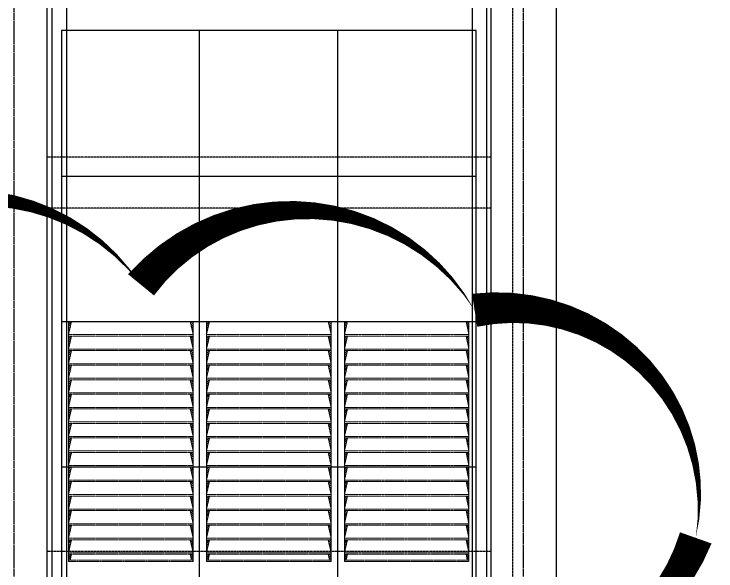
# Model space of a CAD drawing. Header units: inches. Extents: x 102027 to 175311, y -32523 to 10797.
# Drawn here: x 133638 to 138460, y -4590 to -761 of the extents above; entities that cross this region are included whole.
import ezdxf

# ---------------------------------------------------------------- set-up
doc = ezdxf.new("R2010")
doc.units = ezdxf.units.IN
doc.header["$MEASUREMENT"] = 0
doc.linetypes.add('CENTER', pattern=[2, 1.25, -0.25, 0.25, -0.25])
doc.linetypes.add('HIDDEN', pattern=[0.375, 0.25, -0.125])
for name, color, linetype in [('1', 1, 'CENTER'), ('M-CLOUD', 2, 'Continuous'), ('M-X-BKGD', 8, 'Continuous')]:
    doc.layers.add(name, color=color, linetype=linetype)
doc.layers.add('grid nos', color=253, linetype='Continuous', lineweight=0)

# ---------------------------------------------------------------- blocks, each defined once
blk = doc.blocks.new('VIL LOUVER 1')
at = {"layer": '1', "color": 170, "lineweight": 0}
for p, q in [((109432.2, 13061.1), (110287.2, 13061.1)), ((109432.2, 11761.1), (109432.2, 13061.1)), ((109432.2, 13061.1), (109432.2, 11761.1)), ((110267.2, 13061.1), (110287.2, 13061.1)), ((110267.2, 13061.1), (110287.2, 13061.1)), ((110287.2, 11411.1), (110287.2, 13061.1)), ((110287.2, 13061.1), (110287.2, 11411.1)), ((110379.7, 13061.1), (111234.7, 13061.1)), ((110379.7, 11761.1), (110379.7, 13061.1)), ((110379.7, 13061.1), (110379.7, 11761.1)), ((111214.7, 13061.1), (111234.7, 13061.1)), ((111214.7, 13061.1), (111234.7, 13061.1)), ((111234.7, 11411.1), (111234.7, 13061.1)), ((111234.7, 13061.1), (111234.7, 11411.1)), ((111327.2, 13061.1), (112182.2, 13061.1)), ((111327.2, 11761.1), (111327.2, 13061.1)), ((111327.2, 13061.1), (111327.2, 11761.1)), ((112162.2, 13061.1), (112182.2, 13061.1)), ((112162.2, 13061.1), (112182.2, 13061.1)), ((112182.2, 11411.1), (112182.2, 13061.1)), ((112182.2, 13061.1), (112182.2, 11411.1)), ((109432.2, 12971.1), (110287.2, 12971.1)), ((110379.7, 12971.1), (111234.7, 12971.1)), ((111327.2, 12971.1), (112182.2, 12971.1)), ((109432.2, 12961.1), (110287.2, 12961.1)), ((110267.2, 12961.1), (110287.2, 12961.1)), ((110267.2, 12961.1), (110287.2, 12961.1)), ((110379.7, 12961.1), (111234.7, 12961.1)), ((111214.7, 12961.1), (111234.7, 12961.1)), ((111214.7, 12961.1), (111234.7, 12961.1)), ((111327.2, 12961.1), (112182.2, 12961.1)), ((112162.2, 12961.1), (112182.2, 12961.1)), ((112162.2, 12961.1), (112182.2, 12961.1)), ((109432.2, 12871.1), (110287.2, 12871.1)), ((109432.2, 12861.1), (110287.2, 12861.1)), ((110267.2, 12861.1), (110287.2, 12861.1)), ((110267.2, 12861.1), (110287.2, 12861.1)), ((110379.7, 12871.1), (111234.7, 12871.1)), ((110379.7, 12861.1), (111234.7, 12861.1)), ((111214.7, 12861.1), (111234.7, 12861.1)), ((111214.7, 12861.1), (111234.7, 12861.1)), ((111327.2, 12871.1), (112182.2, 12871.1)), ((111327.2, 12861.1), (112182.2, 12861.1)), ((112162.2, 12861.1), (112182.2, 12861.1)), ((112162.2, 12861.1), (112182.2, 12861.1)), ((109432.2, 12771.1), (110287.2, 12771.1)), ((109432.2, 12761.1), (110287.2, 12761.1)), ((110267.2, 12761.1), (110287.2, 12761.1)), ((110267.2, 12761.1), (110287.2, 12761.1)), ((110379.7, 12771.1), (111234.7, 12771.1)), ((110379.7, 12761.1), (111234.7, 12761.1)), ((111214.7, 12761.1), (111234.7, 12761.1)), ((111214.7, 12761.1), (111234.7, 12761.1)), ((111327.2, 12771.1), (112182.2, 12771.1)), ((111327.2, 12761.1), (112182.2, 12761.1)), ((112162.2, 12761.1), (112182.2, 12761.1)), ((112162.2, 12761.1), (112182.2, 12761.1)), ((109432.2, 12671.1), (110287.2, 12671.1)), ((109432.2, 12661.1), (110287.2, 12661.1)), ((110267.2, 12661.1), (110287.2, 12661.1)), ((110267.2, 12661.1), (110287.2, 12661.1)), ((110379.7, 12671.1), (111234.7, 12671.1)), ((110379.7, 12661.1), (111234.7, 12661.1)), ((111214.7, 12661.1), (111234.7, 12661.1)), ((111214.7, 12661.1), (111234.7, 12661.1)), ((111327.2, 12671.1), (112182.2, 12671.1)), ((111327.2, 12661.1), (112182.2, 12661.1)), ((112162.2, 12661.1), (112182.2, 12661.1)), ((112162.2, 12661.1), (112182.2, 12661.1)), ((109432.2, 12571.1), (110287.2, 12571.1)), ((109432.2, 12561.1), (110287.2, 12561.1)), ((110267.2, 12561.1), (110287.2, 12561.1)), ((110267.2, 12561.1), (110287.2, 12561.1)), ((110379.7, 12571.1), (111234.7, 12571.1)), ((110379.7, 12561.1), (111234.7, 12561.1)), ((111214.7, 12561.1), (111234.7, 12561.1)), ((111214.7, 12561.1), (111234.7, 12561.1)), ((111327.2, 12571.1), (112182.2, 12571.1)), ((111327.2, 12561.1), (112182.2, 12561.1)), ((112162.2, 12561.1), (112182.2, 12561.1)), ((112162.2, 12561.1), (112182.2, 12561.1)), ((109432.2, 12471.1), (110287.2, 12471.1)), ((109432.2, 12461.1), (110287.2, 12461.1)), ((110267.2, 12461.1), (110287.2, 12461.1)), ((110267.2, 12461.1), (110287.2, 12461.1)), ((110379.7, 12471.1), (111234.7, 12471.1)), ((110379.7, 12461.1), (111234.7, 12461.1)), ((111214.7, 12461.1), (111234.7, 12461.1)), ((111214.7, 12461.1), (111234.7, 12461.1)), ((111327.2, 12471.1), (112182.2, 12471.1)), ((111327.2, 12461.1), (112182.2, 12461.1)), ((112162.2, 12461.1), (112182.2, 12461.1)), ((112162.2, 12461.1), (112182.2, 12461.1)), ((109432.2, 12371.1), (110287.2, 12371.1)), ((109432.2, 12361.1), (110287.2, 12361.1)), ((110267.2, 12361.1), (110287.2, 12361.1)), ((110267.2, 12361.1), (110287.2, 12361.1)), ((110379.7, 12371.1), (111234.7, 12371.1)), ((110379.7, 12361.1), (111234.7, 12361.1)), ((111214.7, 12361.1), (111234.7, 12361.1)), ((111214.7, 12361.1), (111234.7, 12361.1)), ((111327.2, 12371.1), (112182.2, 12371.1)), ((111327.2, 12361.1), (112182.2, 12361.1)), ((112162.2, 12361.1), (112182.2, 12361.1)), ((112162.2, 12361.1), (112182.2, 12361.1)), ((109432.2, 12271.1), (110287.2, 12271.1)), ((109432.2, 12261.1), (110287.2, 12261.1)), ((110267.2, 12261.1), (110287.2, 12261.1)), ((110267.2, 12261.1), (110287.2, 12261.1)), ((110379.7, 12271.1), (111234.7, 12271.1)), ((110379.7, 12261.1), (111234.7, 12261.1)), ((111214.7, 12261.1), (111234.7, 12261.1)), ((111214.7, 12261.1), (111234.7, 12261.1)), ((111327.2, 12271.1), (112182.2, 12271.1)), ((111327.2, 12261.1), (112182.2, 12261.1)), ((112162.2, 12261.1), (112182.2, 12261.1)), ((112162.2, 12261.1), (112182.2, 12261.1)), ((109432.2, 12171.1), (110287.2, 12171.1)), ((109432.2, 12161.1), (110287.2, 12161.1)), ((110267.2, 12161.1), (110287.2, 12161.1)), ((110267.2, 12161.1), (110287.2, 12161.1)), ((110379.7, 12171.1), (111234.7, 12171.1)), ((110379.7, 12161.1), (111234.7, 12161.1)), ((111214.7, 12161.1), (111234.7, 12161.1)), ((111214.7, 12161.1), (111234.7, 12161.1)), ((111327.2, 12171.1), (112182.2, 12171.1)), ((111327.2, 12161.1), (112182.2, 12161.1)), ((112162.2, 12161.1), (112182.2, 12161.1)), ((112162.2, 12161.1), (112182.2, 12161.1)), ((109432.2, 12071.1), (110287.2, 12071.1)), ((109432.2, 12061.1), (110287.2, 12061.1)), ((110267.2, 12061.1), (110287.2, 12061.1)), ((110267.2, 12061.1), (110287.2, 12061.1)), ((110379.7, 12071.1), (111234.7, 12071.1)), ((110379.7, 12061.1), (111234.7, 12061.1)), ((111214.7, 12061.1), (111234.7, 12061.1)), ((111214.7, 12061.1), (111234.7, 12061.1)), ((111327.2, 12071.1), (112182.2, 12071.1)), ((111327.2, 12061.1), (112182.2, 12061.1)), ((112162.2, 12061.1), (112182.2, 12061.1)), ((112162.2, 12061.1), (112182.2, 12061.1)), ((109432.2, 11971.1), (110287.2, 11971.1)), ((109432.2, 11961.1), (110287.2, 11961.1)), ((110267.2, 11961.1), (110287.2, 11961.1)), ((110267.2, 11961.1), (110287.2, 11961.1)), ((110379.7, 11971.1), (111234.7, 11971.1)), ((110379.7, 11961.1), (111234.7, 11961.1)), ((111214.7, 11961.1), (111234.7, 11961.1)), ((111214.7, 11961.1), (111234.7, 11961.1)), ((111327.2, 11971.1), (112182.2, 11971.1)), ((111327.2, 11961.1), (112182.2, 11961.1)), ((112162.2, 11961.1), (112182.2, 11961.1)), ((112162.2, 11961.1), (112182.2, 11961.1)), ((109432.2, 11871.1), (110287.2, 11871.1)), ((110379.7, 11871.1), (111234.7, 11871.1)), ((111327.2, 11871.1), (112182.2, 11871.1)), ((109432.2, 11861.1), (110287.2, 11861.1)), ((110267.2, 11861.1), (110287.2, 11861.1)), ((110267.2, 11861.1), (110287.2, 11861.1)), ((110379.7, 11861.1), (111234.7, 11861.1)), ((111214.7, 11861.1), (111234.7, 11861.1)), ((111214.7, 11861.1), (111234.7, 11861.1)), ((111327.2, 11861.1), (112182.2, 11861.1)), ((112162.2, 11861.1), (112182.2, 11861.1)), ((112162.2, 11861.1), (112182.2, 11861.1)), ((109432.2, 11771.1), (110287.2, 11771.1)), ((110287, 11771.1), (110287.2, 11771.1)), ((110287, 11771.1), (110287.2, 11771.1)), ((110379.7, 11771.1), (111234.7, 11771.1)), ((111234.5, 11771.1), (111234.7, 11771.1)), ((111234.5, 11771.1), (111234.7, 11771.1)), ((111327.2, 11771.1), (112182.2, 11771.1)), ((112182, 11771.1), (112182.2, 11771.1)), ((112182, 11771.1), (112182.2, 11771.1)), ((109432.2, 11761.1), (110287.2, 11761.1)), ((110267.2, 11761.1), (110287.2, 11761.1)), ((110267.2, 11761.1), (110287.2, 11761.1)), ((110379.7, 11761.1), (111234.7, 11761.1)), ((111214.7, 11761.1), (111234.7, 11761.1)), ((111214.7, 11761.1), (111234.7, 11761.1)), ((111327.2, 11761.1), (112182.2, 11761.1)), ((112162.2, 11761.1), (112182.2, 11761.1)), ((112162.2, 11761.1), (112182.2, 11761.1)), ((109432.2, 11671.1), (110287.2, 11671.1)), ((110286.8, 11671.1), (110287.2, 11671.1)), ((110286.8, 11671.1), (110287.2, 11671.1)), ((110379.7, 11671.1), (111234.7, 11671.1)), ((111234.3, 11671.1), (111234.7, 11671.1)), ((111234.3, 11671.1), (111234.7, 11671.1)), ((111327.2, 11671.1), (112182.2, 11671.1)), ((112181.8, 11671.1), (112182.2, 11671.1)), ((112181.8, 11671.1), (112182.2, 11671.1)), ((109432.2, 11661.1), (110287.2, 11661.1)), ((110267.2, 11661.1), (110287.2, 11661.1)), ((110267.2, 11661.1), (110287.2, 11661.1)), ((110379.7, 11661.1), (111234.7, 11661.1)), ((111214.7, 11661.1), (111234.7, 11661.1)), ((111214.7, 11661.1), (111234.7, 11661.1)), ((111327.2, 11661.1), (112182.2, 11661.1)), ((112162.2, 11661.1), (112182.2, 11661.1)), ((112162.2, 11661.1), (112182.2, 11661.1)), ((109432.2, 11571.1), (110287.2, 11571.1)), ((109432.2, 11561.1), (110287.2, 11561.1)), ((110267.2, 11561.1), (110287.2, 11561.1)), ((110267.2, 11561.1), (110287.2, 11561.1)), ((110286.7, 11571.1), (110287.2, 11571.1)), ((110286.7, 11571.1), (110287.2, 11571.1)), ((110379.7, 11571.1), (111234.7, 11571.1)), ((110379.7, 11561.1), (111234.7, 11561.1)), ((111214.7, 11561.1), (111234.7, 11561.1)), ((111214.7, 11561.1), (111234.7, 11561.1)), ((111234.2, 11571.1), (111234.7, 11571.1)), ((111234.2, 11571.1), (111234.7, 11571.1)), ((111327.2, 11571.1), (112182.2, 11571.1)), ((111327.2, 11561.1), (112182.2, 11561.1)), ((112162.2, 11561.1), (112182.2, 11561.1)), ((112162.2, 11561.1), (112182.2, 11561.1)), ((112181.7, 11571.1), (112182.2, 11571.1)), ((112181.7, 11571.1), (112182.2, 11571.1)), ((109432.2, 11471.1), (110287.2, 11471.1)), ((109432.2, 11461.1), (110287.2, 11461.1)), ((110267.2, 11461.1), (110287.2, 11461.1)), ((110267.2, 11461.1), (110287.2, 11461.1)), ((110286.5, 11471.1), (110287.2, 11471.1)), ((110286.5, 11471.1), (110287.2, 11471.1)), ((110379.7, 11471.1), (111234.7, 11471.1)), ((110379.7, 11461.1), (111234.7, 11461.1)), ((111214.7, 11461.1), (111234.7, 11461.1)), ((111214.7, 11461.1), (111234.7, 11461.1)), ((111234, 11471.1), (111234.7, 11471.1)), ((111234, 11471.1), (111234.7, 11471.1)), ((111327.2, 11471.1), (112182.2, 11471.1)), ((111327.2, 11461.1), (112182.2, 11461.1)), ((112162.2, 11461.1), (112182.2, 11461.1)), ((112162.2, 11461.1), (112182.2, 11461.1)), ((112181.5, 11471.1), (112182.2, 11471.1)), ((112181.5, 11471.1), (112182.2, 11471.1)), ((109431.4, 11421.1), (110287.2, 11421.1)), ((109431.4, 11411.1), (110287.2, 11411.1)), ((110276.1, 11421.1), (110287.2, 11421.1)), ((110276.1, 11421.1), (110286.4, 11421.1)), ((110286.4, 11411.1), (110287.2, 11411.1)), ((110378.9, 11421.1), (111234.7, 11421.1)), ((110378.9, 11411.1), (111234.7, 11411.1)), ((111223.6, 11421.1), (111234.7, 11421.1)), ((111223.6, 11421.1), (111233.9, 11421.1)), ((111233.9, 11411.1), (111234.7, 11411.1)), ((111326.4, 11421.1), (112182.2, 11421.1)), ((111326.4, 11411.1), (112182.2, 11411.1)), ((112171.1, 11421.1), (112182.2, 11421.1)), ((112171.1, 11421.1), (112181.4, 11421.1)), ((112181.4, 11411.1), (112182.2, 11411.1))]:
    blk.add_line(p, q, dxfattribs=at)
at = {"layer": 'grid nos', "color": 170, "linetype": 'Continuous', "ltscale": 10000}
for p, q in [((109432.2, 13052.5), (109440.7, 13061.1)), ((109432.2, 13039.3), (109451.7, 13058.7)), ((109432.2, 13026), (109447.9, 13041.7)), ((109432.2, 13012.7), (109444.1, 13024.7)), ((110267.6, 13059.4), (110269.2, 13061.1)), ((110270, 13048.6), (110282.5, 13061.1)), ((110272.4, 13037.7), (110287.2, 13052.5)), ((110274.8, 13026.9), (110287.2, 13039.3)), ((110277.2, 13016), (110287.2, 13026)), ((110379.7, 13052.5), (110388.2, 13061.1)), ((110379.7, 13039.3), (110399.2, 13058.7)), ((110379.7, 13026), (110395.4, 13041.7)), ((110379.7, 13012.7), (110391.6, 13024.7)), ((111215.1, 13059.4), (111216.7, 13061.1)), ((111217.5, 13048.6), (111230, 13061.1)), ((111219.9, 13037.7), (111234.7, 13052.5)), ((111222.3, 13026.9), (111234.7, 13039.3)), ((111224.7, 13016), (111234.7, 13026)), ((111327.2, 13052.5), (111335.7, 13061.1)), ((111327.2, 13039.3), (111346.7, 13058.7)), ((111327.2, 13026), (111342.9, 13041.7)), ((111327.2, 13012.7), (111339.1, 13024.7)), ((112162.6, 13059.4), (112164.2, 13061.1)), ((112165, 13048.6), (112177.5, 13061.1)), ((112167.4, 13037.7), (112182.2, 13052.5)), ((112169.8, 13026.9), (112182.2, 13039.3)), ((112172.2, 13016), (112182.2, 13026)), ((109432.2, 12999.5), (109440.3, 13007.6)), ((109432.2, 12986.2), (109436.5, 12990.6)), ((109432.2, 12973), (109432.7, 12973.5)), ((110279.6, 13005.2), (110287.2, 13012.8)), ((110282, 12994.3), (110287.2, 12999.5)), ((110284.4, 12983.5), (110287.2, 12986.2)), ((110286.8, 12972.6), (110287.2, 12973)), ((110379.7, 12999.5), (110387.8, 13007.6)), ((110379.7, 12986.2), (110384, 12990.6)), ((110379.7, 12973), (110380.2, 12973.5)), ((111227.1, 13005.2), (111234.7, 13012.8)), ((111229.5, 12994.3), (111234.7, 12999.5)), ((111231.9, 12983.5), (111234.7, 12986.2)), ((111234.3, 12972.6), (111234.7, 12973)), ((111327.2, 12999.5), (111335.3, 13007.6)), ((111327.2, 12986.2), (111331.5, 12990.6)), ((111327.2, 12973), (111327.7, 12973.5)), ((112174.6, 13005.2), (112182.2, 13012.8)), ((112177, 12994.3), (112182.2, 12999.5)), ((112179.4, 12983.5), (112182.2, 12986.2)), ((112181.8, 12972.6), (112182.2, 12973)), ((109432.2, 12959.7), (109433.5, 12961.1)), ((109432.2, 12946.5), (109446.8, 12961.1)), ((109432.2, 12933.2), (109449.9, 12950.9)), ((109432.2, 12919.9), (109446.2, 12933.9)), ((110268.7, 12954.5), (110275.3, 12961.1)), ((110271.1, 12943.6), (110287.2, 12959.7)), ((110273.5, 12932.8), (110287.2, 12946.5)), ((110275.9, 12921.9), (110287.2, 12933.2)), ((110379.7, 12959.7), (110381, 12961.1)), ((110379.7, 12946.5), (110394.3, 12961.1)), ((110379.7, 12933.2), (110397.4, 12950.9)), ((110379.7, 12919.9), (110393.7, 12933.9)), ((111216.2, 12954.5), (111222.8, 12961.1)), ((111218.6, 12943.6), (111234.7, 12959.7)), ((111221, 12932.8), (111234.7, 12946.5)), ((111223.4, 12921.9), (111234.7, 12933.2)), ((111327.2, 12959.7), (111328.5, 12961.1)), ((111327.2, 12946.5), (111341.8, 12961.1)), ((111327.2, 12933.2), (111344.9, 12950.9)), ((111327.2, 12919.9), (111341.2, 12933.9)), ((112163.7, 12954.5), (112170.3, 12961.1)), ((112166.1, 12943.6), (112182.2, 12959.7)), ((112168.5, 12932.8), (112182.2, 12946.5)), ((112170.9, 12921.9), (112182.2, 12933.2)), ((109432.2, 12906.7), (109442.4, 12916.9)), ((109432.2, 12893.4), (109438.6, 12899.8)), ((109432.2, 12880.2), (109434.8, 12882.8)), ((110278.3, 12911.1), (110287.2, 12920)), ((110280.7, 12900.2), (110287.2, 12906.7)), ((110283.1, 12889.4), (110287.2, 12893.4)), ((110285.5, 12878.5), (110287.2, 12880.2)), ((110379.7, 12906.7), (110389.9, 12916.9)), ((110379.7, 12893.4), (110386.1, 12899.8)), ((110379.7, 12880.2), (110382.3, 12882.8)), ((111225.8, 12911.1), (111234.7, 12920)), ((111228.2, 12900.2), (111234.7, 12906.7)), ((111230.6, 12889.4), (111234.7, 12893.4)), ((111233, 12878.5), (111234.7, 12880.2)), ((111327.2, 12906.7), (111337.4, 12916.9)), ((111327.2, 12893.4), (111333.6, 12899.8)), ((111327.2, 12880.2), (111329.8, 12882.8)), ((112173.3, 12911.1), (112182.2, 12920)), ((112175.7, 12900.2), (112182.2, 12906.7)), ((112178.1, 12889.4), (112182.2, 12893.4)), ((112180.5, 12878.5), (112182.2, 12880.2)), ((109432.2, 12853.6), (109439.6, 12861.1)), ((109432.2, 12840.4), (109452, 12860.2)), ((109432.2, 12827.1), (109448.2, 12843.2)), ((110267.4, 12860.3), (110268.1, 12861.1)), ((110269.8, 12849.5), (110281.3, 12861.1)), ((110272.2, 12838.6), (110287.2, 12853.7)), ((110274.6, 12827.8), (110287.2, 12840.4)), ((110277, 12816.9), (110287.2, 12827.1)), ((110379.7, 12853.6), (110387.1, 12861.1)), ((110379.7, 12840.4), (110399.5, 12860.2)), ((110379.7, 12827.1), (110395.7, 12843.2)), ((111214.9, 12860.3), (111215.6, 12861.1)), ((111217.3, 12849.5), (111228.8, 12861.1)), ((111219.7, 12838.6), (111234.7, 12853.7)), ((111222.1, 12827.8), (111234.7, 12840.4)), ((111224.5, 12816.9), (111234.7, 12827.1)), ((111327.2, 12853.6), (111334.6, 12861.1)), ((111327.2, 12840.4), (111347, 12860.2)), ((111327.2, 12827.1), (111343.2, 12843.2)), ((112162.4, 12860.3), (112163.1, 12861.1)), ((112164.8, 12849.5), (112176.3, 12861.1)), ((112167.2, 12838.6), (112182.2, 12853.7)), ((112169.6, 12827.8), (112182.2, 12840.4)), ((112172, 12816.9), (112182.2, 12827.1)), ((109432.2, 12813.9), (109444.4, 12826.1)), ((109432.2, 12800.6), (109440.6, 12809.1)), ((109432.2, 12787.4), (109436.8, 12792)), ((110279.4, 12806.1), (110287.2, 12813.9)), ((110281.8, 12795.3), (110287.2, 12800.6)), ((110284.2, 12784.4), (110287.2, 12787.4)), ((110379.7, 12813.9), (110391.9, 12826.1)), ((110379.7, 12800.6), (110388.1, 12809.1)), ((110379.7, 12787.4), (110384.3, 12792)), ((111226.9, 12806.1), (111234.7, 12813.9)), ((111229.3, 12795.3), (111234.7, 12800.6)), ((111231.7, 12784.4), (111234.7, 12787.4)), ((111327.2, 12813.9), (111339.4, 12826.1)), ((111327.2, 12800.6), (111335.6, 12809.1)), ((111327.2, 12787.4), (111331.8, 12792)), ((112174.4, 12806.1), (112182.2, 12813.9)), ((112176.8, 12795.3), (112182.2, 12800.6)), ((112179.2, 12784.4), (112182.2, 12787.4)), ((109432.2, 12774.1), (109433.1, 12775)), ((109432.2, 12760.8), (109432.4, 12761.1)), ((109432.2, 12747.6), (109445.7, 12761.1)), ((109432.2, 12734.3), (109450.3, 12752.4)), ((109432.2, 12721.1), (109446.5, 12735.4)), ((110268.5, 12755.4), (110274.1, 12761.1)), ((110270.9, 12744.5), (110287.2, 12760.9)), ((110273.3, 12733.7), (110287.2, 12747.6)), ((110275.7, 12722.8), (110287.2, 12734.3)), ((110286.6, 12773.6), (110287.2, 12774.1)), ((110379.7, 12774.1), (110380.6, 12775)), ((110379.7, 12760.8), (110379.9, 12761.1)), ((110379.7, 12747.6), (110393.2, 12761.1)), ((110379.7, 12734.3), (110397.8, 12752.4)), ((110379.7, 12721.1), (110394, 12735.4)), ((111216, 12755.4), (111221.6, 12761.1)), ((111218.4, 12744.5), (111234.7, 12760.9)), ((111220.8, 12733.7), (111234.7, 12747.6)), ((111223.2, 12722.8), (111234.7, 12734.3)), ((111234.1, 12773.6), (111234.7, 12774.1)), ((111327.2, 12774.1), (111328.1, 12775)), ((111327.2, 12760.8), (111327.4, 12761.1)), ((111327.2, 12747.6), (111340.7, 12761.1)), ((111327.2, 12734.3), (111345.3, 12752.4)), ((111327.2, 12721.1), (111341.5, 12735.4)), ((112163.5, 12755.4), (112169.1, 12761.1)), ((112165.9, 12744.5), (112182.2, 12760.9)), ((112168.3, 12733.7), (112182.2, 12747.6)), ((112170.7, 12722.8), (112182.2, 12734.3)), ((112181.6, 12773.6), (112182.2, 12774.1)), ((109432.2, 12707.8), (109442.7, 12718.3)), ((109432.2, 12694.5), (109438.9, 12701.3)), ((109432.2, 12681.3), (109435.1, 12684.2)), ((110278.1, 12712), (110287.2, 12721.1)), ((110280.5, 12701.1), (110287.2, 12707.8)), ((110282.9, 12690.3), (110287.2, 12694.6)), ((110379.7, 12707.8), (110390.2, 12718.3)), ((110379.7, 12694.5), (110386.4, 12701.3)), ((110379.7, 12681.3), (110382.6, 12684.2)), ((111225.6, 12712), (111234.7, 12721.1)), ((111228, 12701.1), (111234.7, 12707.8)), ((111230.4, 12690.3), (111234.7, 12694.6)), ((111327.2, 12707.8), (111337.7, 12718.3)), ((111327.2, 12694.5), (111333.9, 12701.3)), ((111327.2, 12681.3), (111330.1, 12684.2)), ((112173.1, 12712), (112182.2, 12721.1)), ((112175.5, 12701.1), (112182.2, 12707.8)), ((112177.9, 12690.3), (112182.2, 12694.6)), ((109432.2, 12654.8), (109438.5, 12661.1)), ((109432.2, 12641.5), (109451.7, 12661.1)), ((109432.2, 12628.3), (109448.5, 12644.6)), ((110269.6, 12650.4), (110280.2, 12661.1)), ((110272, 12639.6), (110287.2, 12654.8)), ((110274.4, 12628.7), (110287.2, 12641.5)), ((110285.3, 12679.4), (110287.2, 12681.3)), ((110379.7, 12654.8), (110386, 12661.1)), ((110379.7, 12641.5), (110399.2, 12661.1)), ((110379.7, 12628.3), (110396, 12644.6)), ((111217.1, 12650.4), (111227.7, 12661.1)), ((111219.5, 12639.6), (111234.7, 12654.8)), ((111221.9, 12628.7), (111234.7, 12641.5)), ((111232.8, 12679.4), (111234.7, 12681.3)), ((111327.2, 12654.8), (111333.5, 12661.1)), ((111327.2, 12641.5), (111346.7, 12661.1)), ((111327.2, 12628.3), (111343.5, 12644.6)), ((112164.6, 12650.4), (112175.2, 12661.1)), ((112167, 12639.6), (112182.2, 12654.8)), ((112169.4, 12628.7), (112182.2, 12641.5)), ((112180.3, 12679.4), (112182.2, 12681.3)), ((109432.2, 12615), (109444.7, 12627.6)), ((109432.2, 12601.7), (109441, 12610.5)), ((109432.2, 12588.5), (109437.2, 12593.5)), ((110276.8, 12617.9), (110287.2, 12628.3)), ((110279.2, 12607), (110287.2, 12615)), ((110281.6, 12596.2), (110287.2, 12601.8)), ((110284, 12585.3), (110287.2, 12588.5)), ((110379.7, 12615), (110392.2, 12627.6)), ((110379.7, 12601.7), (110388.5, 12610.5)), ((110379.7, 12588.5), (110384.7, 12593.5)), ((111224.3, 12617.9), (111234.7, 12628.3)), ((111226.7, 12607), (111234.7, 12615)), ((111229.1, 12596.2), (111234.7, 12601.8)), ((111231.5, 12585.3), (111234.7, 12588.5)), ((111327.2, 12615), (111339.7, 12627.6)), ((111327.2, 12601.7), (111336, 12610.5)), ((111327.2, 12588.5), (111332.2, 12593.5)), ((112171.8, 12617.9), (112182.2, 12628.3)), ((112174.2, 12607), (112182.2, 12615)), ((112176.6, 12596.2), (112182.2, 12601.8)), ((112179, 12585.3), (112182.2, 12588.5)), ((109432.2, 12575.2), (109433.4, 12576.4)), ((109432.2, 12548.7), (109444.5, 12561.1)), ((109432.2, 12535.4), (109450.6, 12553.8)), ((110268.2, 12556.3), (110273, 12561.1)), ((110270.7, 12545.4), (110286.3, 12561.1)), ((110273.1, 12534.6), (110287.2, 12548.7)), ((110286.4, 12574.5), (110287.2, 12575.2)), ((110379.7, 12575.2), (110380.9, 12576.4)), ((110379.7, 12548.7), (110392, 12561.1)), ((110379.7, 12535.4), (110398.1, 12553.8)), ((111215.7, 12556.3), (111220.5, 12561.1)), ((111218.2, 12545.4), (111233.8, 12561.1)), ((111220.6, 12534.6), (111234.7, 12548.7)), ((111233.9, 12574.5), (111234.7, 12575.2)), ((111327.2, 12575.2), (111328.4, 12576.4)), ((111327.2, 12548.7), (111339.5, 12561.1)), ((111327.2, 12535.4), (111345.6, 12553.8)), ((112163.2, 12556.3), (112168, 12561.1)), ((112165.7, 12545.4), (112181.3, 12561.1)), ((112168.1, 12534.6), (112182.2, 12548.7)), ((112181.4, 12574.5), (112182.2, 12575.2)), ((109432.2, 12522.2), (109446.8, 12536.8)), ((109432.2, 12508.9), (109443, 12519.8)), ((109432.2, 12495.7), (109439.2, 12502.7)), ((110275.5, 12523.8), (110287.2, 12535.5)), ((110277.9, 12512.9), (110287.2, 12522.2)), ((110280.3, 12502.1), (110287.2, 12508.9)), ((110282.7, 12491.2), (110287.2, 12495.7)), ((110379.7, 12522.2), (110394.3, 12536.8)), ((110379.7, 12508.9), (110390.5, 12519.8)), ((110379.7, 12495.7), (110386.7, 12502.7)), ((111223, 12523.8), (111234.7, 12535.5)), ((111225.4, 12512.9), (111234.7, 12522.2)), ((111227.8, 12502.1), (111234.7, 12508.9)), ((111230.2, 12491.2), (111234.7, 12495.7)), ((111327.2, 12522.2), (111341.8, 12536.8)), ((111327.2, 12508.9), (111338, 12519.8)), ((111327.2, 12495.7), (111334.2, 12502.7)), ((112170.5, 12523.8), (112182.2, 12535.5)), ((112172.9, 12512.9), (112182.2, 12522.2)), ((112175.3, 12502.1), (112182.2, 12508.9)), ((112177.7, 12491.2), (112182.2, 12495.7)), ((109432.2, 12482.4), (109435.4, 12485.7)), ((109432.2, 12455.9), (109437.3, 12461.1)), ((109432.2, 12442.6), (109450.6, 12461.1)), ((109432.2, 12429.4), (109448.9, 12446)), ((110269.4, 12451.3), (110279.1, 12461.1)), ((110271.8, 12440.5), (110287.2, 12455.9)), ((110274.2, 12429.6), (110287.2, 12442.7)), ((110285.1, 12480.4), (110287.2, 12482.4)), ((110379.7, 12482.4), (110382.9, 12485.7)), ((110379.7, 12455.9), (110384.8, 12461.1)), ((110379.7, 12442.6), (110398.1, 12461.1)), ((110379.7, 12429.4), (110396.4, 12446)), ((111216.9, 12451.3), (111226.6, 12461.1)), ((111219.3, 12440.5), (111234.7, 12455.9)), ((111221.7, 12429.6), (111234.7, 12442.7)), ((111232.6, 12480.4), (111234.7, 12482.4)), ((111327.2, 12482.4), (111330.4, 12485.7)), ((111327.2, 12455.9), (111332.3, 12461.1)), ((111327.2, 12442.6), (111345.6, 12461.1)), ((111327.2, 12429.4), (111343.9, 12446)), ((112164.4, 12451.3), (112174.1, 12461.1)), ((112166.8, 12440.5), (112182.2, 12455.9)), ((112169.2, 12429.6), (112182.2, 12442.7)), ((112180.1, 12480.4), (112182.2, 12482.4)), ((109432.2, 12416.1), (109445.1, 12429)), ((109432.2, 12402.9), (109441.3, 12412)), ((109432.2, 12389.6), (109437.5, 12394.9)), ((110276.6, 12418.8), (110287.2, 12429.4)), ((110279, 12407.9), (110287.2, 12416.1)), ((110281.4, 12397.1), (110287.2, 12402.9)), ((110379.7, 12416.1), (110392.6, 12429)), ((110379.7, 12402.9), (110388.8, 12412)), ((110379.7, 12389.6), (110385, 12394.9)), ((111224.1, 12418.8), (111234.7, 12429.4)), ((111226.5, 12407.9), (111234.7, 12416.1)), ((111228.9, 12397.1), (111234.7, 12402.9)), ((111327.2, 12416.1), (111340.1, 12429)), ((111327.2, 12402.9), (111336.3, 12412)), ((111327.2, 12389.6), (111332.5, 12394.9)), ((112171.6, 12418.8), (112182.2, 12429.4)), ((112174, 12407.9), (112182.2, 12416.1)), ((112176.4, 12397.1), (112182.2, 12402.9)), ((109432.2, 12376.3), (109433.7, 12377.9)), ((109432.2, 12349.8), (109443.4, 12361.1)), ((109432.2, 12336.6), (109450.9, 12355.3)), ((110268, 12357.2), (110271.9, 12361.1)), ((110270.5, 12346.4), (110285.1, 12361.1)), ((110272.9, 12335.5), (110287.2, 12349.8)), ((110283.8, 12386.2), (110287.2, 12389.6)), ((110286.2, 12375.4), (110287.2, 12376.4)), ((110379.7, 12376.3), (110381.2, 12377.9)), ((110379.7, 12349.8), (110390.9, 12361.1)), ((110379.7, 12336.6), (110398.4, 12355.3)), ((111215.5, 12357.2), (111219.4, 12361.1)), ((111218, 12346.4), (111232.6, 12361.1)), ((111220.4, 12335.5), (111234.7, 12349.8)), ((111231.3, 12386.2), (111234.7, 12389.6)), ((111233.7, 12375.4), (111234.7, 12376.4)), ((111327.2, 12376.3), (111328.7, 12377.9)), ((111327.2, 12349.8), (111338.4, 12361.1)), ((111327.2, 12336.6), (111345.9, 12355.3)), ((112163, 12357.2), (112166.9, 12361.1)), ((112165.5, 12346.4), (112180.1, 12361.1)), ((112167.9, 12335.5), (112182.2, 12349.8)), ((112178.8, 12386.2), (112182.2, 12389.6)), ((112181.2, 12375.4), (112182.2, 12376.4)), ((109432.2, 12323.3), (109447.1, 12338.2)), ((109432.2, 12310.1), (109443.3, 12321.2)), ((109432.2, 12296.8), (109439.5, 12304.2)), ((110275.3, 12324.7), (110287.2, 12336.6)), ((110277.7, 12313.8), (110287.2, 12323.3)), ((110280.1, 12303), (110287.2, 12310.1)), ((110282.5, 12292.1), (110287.2, 12296.8)), ((110379.7, 12323.3), (110394.6, 12338.2)), ((110379.7, 12310.1), (110390.8, 12321.2)), ((110379.7, 12296.8), (110387, 12304.2)), ((111222.8, 12324.7), (111234.7, 12336.6)), ((111225.2, 12313.8), (111234.7, 12323.3)), ((111227.6, 12303), (111234.7, 12310.1)), ((111230, 12292.1), (111234.7, 12296.8)), ((111327.2, 12323.3), (111342.1, 12338.2)), ((111327.2, 12310.1), (111338.3, 12321.2)), ((111327.2, 12296.8), (111334.5, 12304.2)), ((112170.3, 12324.7), (112182.2, 12336.6)), ((112172.7, 12313.8), (112182.2, 12323.3)), ((112175.1, 12303), (112182.2, 12310.1)), ((112177.5, 12292.1), (112182.2, 12296.8)), ((109432.2, 12283.5), (109435.8, 12287.1)), ((109432.2, 12257), (109436.2, 12261.1)), ((109432.2, 12243.8), (109449.5, 12261.1)), ((110269.1, 12252.3), (110277.9, 12261.1)), ((110271.6, 12241.4), (110287.2, 12257)), ((110284.9, 12281.3), (110287.2, 12283.6)), ((110379.7, 12283.5), (110383.3, 12287.1)), ((110379.7, 12257), (110383.7, 12261.1)), ((110379.7, 12243.8), (110397, 12261.1)), ((111216.6, 12252.3), (111225.4, 12261.1)), ((111219.1, 12241.4), (111234.7, 12257)), ((111232.4, 12281.3), (111234.7, 12283.6)), ((111327.2, 12283.5), (111330.8, 12287.1)), ((111327.2, 12257), (111331.2, 12261.1)), ((111327.2, 12243.8), (111344.5, 12261.1)), ((112164.1, 12252.3), (112172.9, 12261.1)), ((112166.6, 12241.4), (112182.2, 12257)), ((112179.9, 12281.3), (112182.2, 12283.6)), ((109432.2, 12230.5), (109449.2, 12247.5)), ((109432.2, 12217.2), (109445.4, 12230.4)), ((109432.2, 12204), (109441.6, 12213.4)), ((110274, 12230.6), (110287.2, 12243.8)), ((110276.4, 12219.7), (110287.2, 12230.5)), ((110278.8, 12208.9), (110287.2, 12217.3)), ((110281.2, 12198), (110287.2, 12204)), ((110379.7, 12230.5), (110396.7, 12247.5)), ((110379.7, 12217.2), (110392.9, 12230.4)), ((110379.7, 12204), (110389.1, 12213.4)), ((111221.5, 12230.6), (111234.7, 12243.8)), ((111223.9, 12219.7), (111234.7, 12230.5)), ((111226.3, 12208.9), (111234.7, 12217.3)), ((111228.7, 12198), (111234.7, 12204)), ((111327.2, 12230.5), (111344.2, 12247.5)), ((111327.2, 12217.2), (111340.4, 12230.4)), ((111327.2, 12204), (111336.6, 12213.4)), ((112169, 12230.6), (112182.2, 12243.8)), ((112171.4, 12219.7), (112182.2, 12230.5)), ((112173.8, 12208.9), (112182.2, 12217.3)), ((112176.2, 12198), (112182.2, 12204)), ((109432.2, 12190.7), (109437.8, 12196.4)), ((109432.2, 12177.5), (109434, 12179.3)), ((109432.2, 12151), (109442.3, 12161.1)), ((109432.2, 12137.7), (109451.2, 12156.7)), ((110267.8, 12158.1), (110270.8, 12161.1)), ((110270.3, 12147.3), (110284, 12161.1)), ((110283.6, 12187.2), (110287.2, 12190.7)), ((110286, 12176.3), (110287.2, 12177.5)), ((110379.7, 12190.7), (110385.3, 12196.4)), ((110379.7, 12177.5), (110381.5, 12179.3)), ((110379.7, 12151), (110389.8, 12161.1)), ((110379.7, 12137.7), (110398.7, 12156.7)), ((111215.3, 12158.1), (111218.3, 12161.1)), ((111217.8, 12147.3), (111231.5, 12161.1)), ((111231.1, 12187.2), (111234.7, 12190.7)), ((111233.5, 12176.3), (111234.7, 12177.5)), ((111327.2, 12190.7), (111332.8, 12196.4)), ((111327.2, 12177.5), (111329, 12179.3)), ((111327.2, 12151), (111337.3, 12161.1)), ((111327.2, 12137.7), (111346.2, 12156.7)), ((112162.8, 12158.1), (112165.8, 12161.1)), ((112165.3, 12147.3), (112179, 12161.1)), ((112178.6, 12187.2), (112182.2, 12190.7)), ((112181, 12176.3), (112182.2, 12177.5)), ((109432.2, 12124.4), (109447.4, 12139.7)), ((109432.2, 12111.2), (109443.7, 12122.6)), ((109432.2, 12097.9), (109439.9, 12105.6)), ((110272.7, 12136.4), (110287.2, 12151)), ((110275.1, 12125.6), (110287.2, 12137.7)), ((110277.5, 12114.7), (110287.2, 12124.5)), ((110279.9, 12103.9), (110287.2, 12111.2)), ((110379.7, 12124.4), (110394.9, 12139.7)), ((110379.7, 12111.2), (110391.2, 12122.6)), ((110379.7, 12097.9), (110387.4, 12105.6)), ((111220.2, 12136.4), (111234.7, 12151)), ((111222.6, 12125.6), (111234.7, 12137.7)), ((111225, 12114.7), (111234.7, 12124.5)), ((111227.4, 12103.9), (111234.7, 12111.2)), ((111327.2, 12124.4), (111342.4, 12139.7)), ((111327.2, 12111.2), (111338.7, 12122.6)), ((111327.2, 12097.9), (111334.9, 12105.6)), ((112167.7, 12136.4), (112182.2, 12151)), ((112170.1, 12125.6), (112182.2, 12137.7)), ((112172.5, 12114.7), (112182.2, 12124.5)), ((112174.9, 12103.9), (112182.2, 12111.2)), ((109432.2, 12084.7), (109436.1, 12088.6)), ((109432.2, 12071.4), (109432.3, 12071.5)), ((109432.2, 12058.2), (109435.1, 12061.1)), ((109432.2, 12044.9), (109448.4, 12061.1)), ((110268.9, 12053.2), (110276.8, 12061.1)), ((110271.4, 12042.3), (110287.2, 12058.2)), ((110282.3, 12093.1), (110287.2, 12097.9)), ((110284.7, 12082.2), (110287.2, 12084.7)), ((110287.1, 12071.4), (110287.2, 12071.4)), ((110379.7, 12084.7), (110383.6, 12088.6)), ((110379.7, 12071.4), (110379.8, 12071.5)), ((110379.7, 12058.2), (110382.6, 12061.1)), ((110379.7, 12044.9), (110395.9, 12061.1)), ((111216.4, 12053.2), (111224.3, 12061.1)), ((111218.9, 12042.3), (111234.7, 12058.2)), ((111229.8, 12093.1), (111234.7, 12097.9)), ((111232.2, 12082.2), (111234.7, 12084.7)), ((111234.6, 12071.4), (111234.7, 12071.4)), ((111327.2, 12084.7), (111331.1, 12088.6)), ((111327.2, 12071.4), (111327.3, 12071.5)), ((111327.2, 12058.2), (111330.1, 12061.1)), ((111327.2, 12044.9), (111343.4, 12061.1)), ((112163.9, 12053.2), (112171.8, 12061.1)), ((112166.4, 12042.3), (112182.2, 12058.2)), ((112177.3, 12093.1), (112182.2, 12097.9)), ((112179.7, 12082.2), (112182.2, 12084.7)), ((112182.1, 12071.4), (112182.2, 12071.4)), ((109432.2, 12031.6), (109449.5, 12048.9)), ((109432.2, 12018.4), (109445.7, 12031.9)), ((109432.2, 12005.1), (109441.9, 12014.8)), ((110273.8, 12031.5), (110287.2, 12044.9)), ((110276.2, 12020.6), (110287.2, 12031.6)), ((110278.6, 12009.8), (110287.2, 12018.4)), ((110379.7, 12031.6), (110397, 12048.9)), ((110379.7, 12018.4), (110393.2, 12031.9)), ((110379.7, 12005.1), (110389.4, 12014.8)), ((111221.3, 12031.5), (111234.7, 12044.9)), ((111223.7, 12020.6), (111234.7, 12031.6)), ((111226.1, 12009.8), (111234.7, 12018.4)), ((111327.2, 12031.6), (111344.5, 12048.9)), ((111327.2, 12018.4), (111340.7, 12031.9)), ((111327.2, 12005.1), (111336.9, 12014.8)), ((112168.8, 12031.5), (112182.2, 12044.9)), ((112171.2, 12020.6), (112182.2, 12031.6)), ((112173.6, 12009.8), (112182.2, 12018.4)), ((109432.2, 11991.9), (109438.1, 11997.8)), ((109432.2, 11978.6), (109434.3, 11980.8)), ((109432.2, 11952.1), (109441.2, 11961.1)), ((110267.6, 11959.1), (110269.6, 11961.1)), ((110270, 11948.2), (110282.9, 11961.1)), ((110281, 11998.9), (110287.2, 12005.1)), ((110283.4, 11988.1), (110287.2, 11991.9)), ((110285.8, 11977.2), (110287.2, 11978.6)), ((110379.7, 11991.9), (110385.6, 11997.8)), ((110379.7, 11978.6), (110381.8, 11980.8)), ((110379.7, 11952.1), (110388.7, 11961.1)), ((111215.1, 11959.1), (111217.1, 11961.1)), ((111217.5, 11948.2), (111230.4, 11961.1)), ((111228.5, 11998.9), (111234.7, 12005.1)), ((111230.9, 11988.1), (111234.7, 11991.9)), ((111233.3, 11977.2), (111234.7, 11978.6)), ((111327.2, 11991.9), (111333.1, 11997.8)), ((111327.2, 11978.6), (111329.3, 11980.8)), ((111327.2, 11952.1), (111336.2, 11961.1)), ((112162.6, 11959.1), (112164.6, 11961.1)), ((112165, 11948.2), (112177.9, 11961.1)), ((112176, 11998.9), (112182.2, 12005.1)), ((112178.4, 11988.1), (112182.2, 11991.9)), ((112180.8, 11977.2), (112182.2, 11978.6)), ((109432.2, 11938.8), (109451.6, 11958.2)), ((109432.2, 11925.6), (109447.8, 11941.1)), ((109432.2, 11912.3), (109444, 11924.1)), ((110272.5, 11937.4), (110287.2, 11952.1)), ((110274.9, 11926.5), (110287.2, 11938.8)), ((110277.3, 11915.7), (110287.2, 11925.6)), ((110279.7, 11904.8), (110287.2, 11912.3)), ((110379.7, 11938.8), (110399.1, 11958.2)), ((110379.7, 11925.6), (110395.3, 11941.1)), ((110379.7, 11912.3), (110391.5, 11924.1)), ((111220, 11937.4), (111234.7, 11952.1)), ((111222.4, 11926.5), (111234.7, 11938.8)), ((111224.8, 11915.7), (111234.7, 11925.6)), ((111227.2, 11904.8), (111234.7, 11912.3)), ((111327.2, 11938.8), (111346.6, 11958.2)), ((111327.2, 11925.6), (111342.8, 11941.1)), ((111327.2, 11912.3), (111339, 11924.1)), ((112167.5, 11937.4), (112182.2, 11952.1)), ((112169.9, 11926.5), (112182.2, 11938.8)), ((112172.3, 11915.7), (112182.2, 11925.6)), ((112174.7, 11904.8), (112182.2, 11912.3)), ((109432.2, 11899.1), (109440.2, 11907.1)), ((109432.2, 11885.8), (109436.4, 11890)), ((109432.2, 11872.5), (109432.6, 11873)), ((110282.1, 11894), (110287.2, 11899.1)), ((110284.5, 11883.1), (110287.2, 11885.8)), ((110286.9, 11872.3), (110287.2, 11872.6)), ((110379.7, 11899.1), (110387.7, 11907.1)), ((110379.7, 11885.8), (110383.9, 11890)), ((110379.7, 11872.5), (110380.1, 11873)), ((111229.6, 11894), (111234.7, 11899.1)), ((111232, 11883.1), (111234.7, 11885.8)), ((111234.4, 11872.3), (111234.7, 11872.6)), ((111327.2, 11899.1), (111335.2, 11907.1)), ((111327.2, 11885.8), (111331.4, 11890)), ((111327.2, 11872.5), (111327.6, 11873)), ((112177.1, 11894), (112182.2, 11899.1)), ((112179.5, 11883.1), (112182.2, 11885.8)), ((112181.9, 11872.3), (112182.2, 11872.6)), ((109432.2, 11859.3), (109434, 11861.1)), ((109432.2, 11846), (109447.2, 11861.1)), ((109432.2, 11832.8), (109449.8, 11850.4)), ((109432.2, 11819.5), (109446, 11833.3)), ((109432.2, 11806.2), (109442.2, 11816.3)), ((110268.7, 11854.1), (110275.7, 11861.1)), ((110271.1, 11843.2), (110287.2, 11859.3)), ((110273.6, 11832.4), (110287.2, 11846)), ((110276, 11821.6), (110287.2, 11832.8)), ((110278.4, 11810.7), (110287.2, 11819.5)), ((110379.7, 11859.3), (110381.5, 11861.1)), ((110379.7, 11846), (110394.7, 11861.1)), ((110379.7, 11832.8), (110397.3, 11850.4)), ((110379.7, 11819.5), (110393.5, 11833.3)), ((110379.7, 11806.2), (110389.7, 11816.3)), ((111216.2, 11854.1), (111223.2, 11861.1)), ((111218.6, 11843.2), (111234.7, 11859.3)), ((111221.1, 11832.4), (111234.7, 11846)), ((111223.5, 11821.6), (111234.7, 11832.8)), ((111225.9, 11810.7), (111234.7, 11819.5)), ((111327.2, 11859.3), (111329, 11861.1)), ((111327.2, 11846), (111342.2, 11861.1)), ((111327.2, 11832.8), (111344.8, 11850.4)), ((111327.2, 11819.5), (111341, 11833.3)), ((111327.2, 11806.2), (111337.2, 11816.3)), ((112163.7, 11854.1), (112170.7, 11861.1)), ((112166.1, 11843.2), (112182.2, 11859.3)), ((112168.6, 11832.4), (112182.2, 11846)), ((112171, 11821.6), (112182.2, 11832.8)), ((112173.4, 11810.7), (112182.2, 11819.5)), ((109432.2, 11793), (109438.5, 11799.3)), ((109432.2, 11779.7), (109434.7, 11782.2)), ((110280.8, 11799.9), (110287.2, 11806.3)), ((110283.2, 11789), (110287.2, 11793)), ((110285.6, 11778.2), (110287.2, 11779.7)), ((110379.7, 11793), (110386, 11799.3)), ((110379.7, 11779.7), (110382.2, 11782.2)), ((111228.3, 11799.9), (111234.7, 11806.3)), ((111230.7, 11789), (111234.7, 11793)), ((111233.1, 11778.2), (111234.7, 11779.7)), ((111327.2, 11793), (111333.5, 11799.3)), ((111327.2, 11779.7), (111329.7, 11782.2)), ((112175.8, 11799.9), (112182.2, 11806.3)), ((112178.2, 11789), (112182.2, 11793)), ((112180.6, 11778.2), (112182.2, 11779.7)), ((109432.2, 11759.7), (109433.5, 11761.1)), ((109432.2, 11746.5), (109446.8, 11761.1)), ((109432.2, 11733.2), (109449.9, 11750.9)), ((109432.2, 11719.9), (109446.2, 11733.9)), ((110268.7, 11754.5), (110275.3, 11761.1)), ((110271.1, 11743.6), (110287.2, 11759.7)), ((110273.5, 11732.8), (110287.2, 11746.5)), ((110275.9, 11721.9), (110287.2, 11733.2)), ((110278.3, 11711.1), (110287.2, 11720)), ((110379.7, 11759.7), (110381, 11761.1)), ((110379.7, 11746.5), (110394.3, 11761.1)), ((110379.7, 11733.2), (110397.4, 11750.9)), ((110379.7, 11719.9), (110393.7, 11733.9)), ((111216.2, 11754.5), (111222.8, 11761.1)), ((111218.6, 11743.6), (111234.7, 11759.7)), ((111221, 11732.8), (111234.7, 11746.5)), ((111223.4, 11721.9), (111234.7, 11733.2)), ((111225.8, 11711.1), (111234.7, 11720)), ((111327.2, 11759.7), (111328.5, 11761.1)), ((111327.2, 11746.5), (111341.8, 11761.1)), ((111327.2, 11733.2), (111344.9, 11750.9)), ((111327.2, 11719.9), (111341.2, 11733.9)), ((112163.7, 11754.5), (112170.3, 11761.1)), ((112166.1, 11743.6), (112182.2, 11759.7)), ((112168.5, 11732.8), (112182.2, 11746.5)), ((112170.9, 11721.9), (112182.2, 11733.2)), ((112173.3, 11711.1), (112182.2, 11720)), ((109432.2, 11706.7), (109442.4, 11716.9)), ((109432.2, 11693.4), (109438.6, 11699.8)), ((109432.2, 11680.2), (109434.8, 11682.8)), ((110280.7, 11700.2), (110287.2, 11706.7)), ((110283.1, 11689.4), (110287.2, 11693.4)), ((110285.5, 11678.5), (110287.2, 11680.2)), ((110379.7, 11706.7), (110389.9, 11716.9)), ((110379.7, 11693.4), (110386.1, 11699.8)), ((110379.7, 11680.2), (110382.3, 11682.8)), ((111228.2, 11700.2), (111234.7, 11706.7)), ((111230.6, 11689.4), (111234.7, 11693.4)), ((111233, 11678.5), (111234.7, 11680.2)), ((111327.2, 11706.7), (111337.4, 11716.9)), ((111327.2, 11693.4), (111333.6, 11699.8)), ((111327.2, 11680.2), (111329.8, 11682.8)), ((112175.7, 11700.2), (112182.2, 11706.7)), ((112178.1, 11689.4), (112182.2, 11693.4)), ((112180.5, 11678.5), (112182.2, 11680.2)), ((109432.2, 11653.6), (109439.6, 11661.1)), ((109432.2, 11640.4), (109452, 11660.2)), ((109432.2, 11627.1), (109448.2, 11643.2)), ((109432.2, 11613.9), (109444.4, 11626.1)), ((110267.4, 11660.3), (110268.1, 11661.1)), ((110269.8, 11649.5), (110281.3, 11661.1)), ((110272.2, 11638.6), (110287.2, 11653.7)), ((110274.6, 11627.8), (110287.2, 11640.4)), ((110277, 11616.9), (110287.2, 11627.1)), ((110379.7, 11653.6), (110387.1, 11661.1)), ((110379.7, 11640.4), (110399.5, 11660.2)), ((110379.7, 11627.1), (110395.7, 11643.2)), ((110379.7, 11613.9), (110391.9, 11626.1)), ((111214.9, 11660.3), (111215.6, 11661.1)), ((111217.3, 11649.5), (111228.8, 11661.1)), ((111219.7, 11638.6), (111234.7, 11653.7)), ((111222.1, 11627.8), (111234.7, 11640.4)), ((111224.5, 11616.9), (111234.7, 11627.1)), ((111327.2, 11653.6), (111334.6, 11661.1)), ((111327.2, 11640.4), (111347, 11660.2)), ((111327.2, 11627.1), (111343.2, 11643.2)), ((111327.2, 11613.9), (111339.4, 11626.1)), ((112162.4, 11660.3), (112163.1, 11661.1)), ((112164.8, 11649.5), (112176.3, 11661.1)), ((112167.2, 11638.6), (112182.2, 11653.7)), ((112169.6, 11627.8), (112182.2, 11640.4)), ((112172, 11616.9), (112182.2, 11627.1)), ((109432.2, 11600.6), (109440.6, 11609.1)), ((109432.2, 11587.4), (109436.8, 11592)), ((109432.2, 11574.1), (109433.1, 11575)), ((110279.4, 11606.1), (110287.2, 11613.9)), ((110281.8, 11595.3), (110287.2, 11600.6)), ((110284.2, 11584.4), (110287.2, 11587.4)), ((110286.6, 11573.6), (110287.2, 11574.1)), ((110379.7, 11600.6), (110388.1, 11609.1)), ((110379.7, 11587.4), (110384.3, 11592)), ((110379.7, 11574.1), (110380.6, 11575)), ((111226.9, 11606.1), (111234.7, 11613.9)), ((111229.3, 11595.3), (111234.7, 11600.6)), ((111231.7, 11584.4), (111234.7, 11587.4)), ((111234.1, 11573.6), (111234.7, 11574.1)), ((111327.2, 11600.6), (111335.6, 11609.1)), ((111327.2, 11587.4), (111331.8, 11592)), ((111327.2, 11574.1), (111328.1, 11575)), ((112174.4, 11606.1), (112182.2, 11613.9)), ((112176.8, 11595.3), (112182.2, 11600.6)), ((112179.2, 11584.4), (112182.2, 11587.4)), ((112181.6, 11573.6), (112182.2, 11574.1)), ((109432.2, 11560.8), (109432.4, 11561.1)), ((109432.2, 11547.6), (109445.7, 11561.1)), ((109432.2, 11534.3), (109450.3, 11552.4)), ((109432.2, 11521.1), (109446.5, 11535.4)), ((110268.5, 11555.4), (110274.1, 11561.1)), ((110270.9, 11544.5), (110287.2, 11560.9)), ((110273.3, 11533.7), (110287.2, 11547.6)), ((110275.7, 11522.8), (110287.2, 11534.3)), ((110379.7, 11560.8), (110379.9, 11561.1)), ((110379.7, 11547.6), (110393.2, 11561.1)), ((110379.7, 11534.3), (110397.8, 11552.4)), ((110379.7, 11521.1), (110394, 11535.4)), ((111216, 11555.4), (111221.6, 11561.1)), ((111218.4, 11544.5), (111234.7, 11560.9)), ((111220.8, 11533.7), (111234.7, 11547.6)), ((111223.2, 11522.8), (111234.7, 11534.3)), ((111327.2, 11560.8), (111327.4, 11561.1)), ((111327.2, 11547.6), (111340.7, 11561.1)), ((111327.2, 11534.3), (111345.3, 11552.4)), ((111327.2, 11521.1), (111341.5, 11535.4)), ((112163.5, 11555.4), (112169.1, 11561.1)), ((112165.9, 11544.5), (112182.2, 11560.9)), ((112168.3, 11533.7), (112182.2, 11547.6)), ((112170.7, 11522.8), (112182.2, 11534.3)), ((109432.2, 11507.8), (109442.7, 11518.3)), ((109432.2, 11494.5), (109438.9, 11501.3)), ((109432.2, 11481.3), (109435.1, 11484.2)), ((110278.1, 11512), (110287.2, 11521.1)), ((110280.5, 11501.1), (110287.2, 11507.8)), ((110282.9, 11490.3), (110287.2, 11494.6)), ((110285.3, 11479.4), (110287.2, 11481.3)), ((110379.7, 11507.8), (110390.2, 11518.3)), ((110379.7, 11494.5), (110386.4, 11501.3)), ((110379.7, 11481.3), (110382.6, 11484.2)), ((111225.6, 11512), (111234.7, 11521.1)), ((111228, 11501.1), (111234.7, 11507.8)), ((111230.4, 11490.3), (111234.7, 11494.6)), ((111232.8, 11479.4), (111234.7, 11481.3)), ((111327.2, 11507.8), (111337.7, 11518.3)), ((111327.2, 11494.5), (111333.9, 11501.3)), ((111327.2, 11481.3), (111330.1, 11484.2)), ((112173.1, 11512), (112182.2, 11521.1)), ((112175.5, 11501.1), (112182.2, 11507.8)), ((112177.9, 11490.3), (112182.2, 11494.6)), ((112180.3, 11479.4), (112182.2, 11481.3)), ((109432.2, 11454.8), (109438.5, 11461.1)), ((109432.2, 11441.5), (109451.7, 11461.1)), ((109432.2, 11428.3), (109448.5, 11444.6)), ((110269.6, 11450.4), (110280.2, 11461.1)), ((110272, 11439.6), (110287.2, 11454.8)), ((110274.4, 11428.7), (110287.2, 11441.5)), ((110280, 11421.1), (110287.2, 11428.3)), ((110379.7, 11454.8), (110386, 11461.1)), ((110379.7, 11441.5), (110399.2, 11461.1)), ((110379.7, 11428.3), (110396, 11444.6)), ((111217.1, 11450.4), (111227.7, 11461.1)), ((111219.5, 11439.6), (111234.7, 11454.8)), ((111221.9, 11428.7), (111234.7, 11441.5)), ((111227.5, 11421.1), (111234.7, 11428.3)), ((111327.2, 11454.8), (111333.5, 11461.1)), ((111327.2, 11441.5), (111346.7, 11461.1)), ((111327.2, 11428.3), (111343.5, 11444.6)), ((112164.6, 11450.4), (112175.2, 11461.1)), ((112167, 11439.6), (112182.2, 11454.8)), ((112169.4, 11428.7), (112182.2, 11441.5)), ((112175, 11421.1), (112182.2, 11428.3)), ((109438.2, 11421.1), (109444.7, 11427.6)), ((110385.7, 11421.1), (110392.2, 11427.6)), ((111333.2, 11421.1), (111339.7, 11427.6))]:
    blk.add_line(p, q, dxfattribs=at)
at = {"layer": 'grid nos', "color": 170, "linetype": 'HIDDEN', "ltscale": 10000}
for p, q in [((109452.2, 13061.1), (109432.2, 12971.1)), ((110267.2, 13061.1), (110287.2, 12971.1)), ((110399.7, 13061.1), (110379.7, 12971.1)), ((111214.7, 13061.1), (111234.7, 12971.1)), ((111347.2, 13061.1), (111327.2, 12971.1)), ((112162.2, 13061.1), (112182.2, 12971.1)), ((109452.2, 12961.1), (109432.2, 12871.1)), ((110267.2, 12961.1), (110287.2, 12871.1)), ((110399.7, 12961.1), (110379.7, 12871.1)), ((111214.7, 12961.1), (111234.7, 12871.1)), ((111347.2, 12961.1), (111327.2, 12871.1)), ((112162.2, 12961.1), (112182.2, 12871.1)), ((109452.2, 12861.1), (109432.2, 12771.1)), ((110267.2, 12861.1), (110287.2, 12771.1)), ((110399.7, 12861.1), (110379.7, 12771.1)), ((111214.7, 12861.1), (111234.7, 12771.1)), ((111347.2, 12861.1), (111327.2, 12771.1)), ((112162.2, 12861.1), (112182.2, 12771.1)), ((109452.2, 12761.1), (109432.2, 12671.1)), ((110267.2, 12761.1), (110287.2, 12671.1)), ((110399.7, 12761.1), (110379.7, 12671.1)), ((111214.7, 12761.1), (111234.7, 12671.1)), ((111347.2, 12761.1), (111327.2, 12671.1)), ((112162.2, 12761.1), (112182.2, 12671.1)), ((109452.2, 12661.1), (109432.2, 12571.1)), ((110267.2, 12661.1), (110287.2, 12571.1)), ((110399.7, 12661.1), (110379.7, 12571.1)), ((111214.7, 12661.1), (111234.7, 12571.1)), ((111347.2, 12661.1), (111327.2, 12571.1)), ((112162.2, 12661.1), (112182.2, 12571.1)), ((109452.2, 12561.1), (109432.2, 12471.1)), ((110267.2, 12561.1), (110287.2, 12471.1)), ((110399.7, 12561.1), (110379.7, 12471.1)), ((111214.7, 12561.1), (111234.7, 12471.1)), ((111347.2, 12561.1), (111327.2, 12471.1)), ((112162.2, 12561.1), (112182.2, 12471.1)), ((109452.2, 12461.1), (109432.2, 12371.1)), ((110267.2, 12461.1), (110287.2, 12371.1)), ((110399.7, 12461.1), (110379.7, 12371.1)), ((111214.7, 12461.1), (111234.7, 12371.1)), ((111347.2, 12461.1), (111327.2, 12371.1)), ((112162.2, 12461.1), (112182.2, 12371.1)), ((109452.2, 12361.1), (109432.2, 12271.1)), ((110267.2, 12361.1), (110287.2, 12271.1)), ((110399.7, 12361.1), (110379.7, 12271.1)), ((111214.7, 12361.1), (111234.7, 12271.1)), ((111347.2, 12361.1), (111327.2, 12271.1)), ((112162.2, 12361.1), (112182.2, 12271.1)), ((109452.2, 12261.1), (109432.2, 12171.1)), ((110267.2, 12261.1), (110287.2, 12171.1)), ((110399.7, 12261.1), (110379.7, 12171.1)), ((111214.7, 12261.1), (111234.7, 12171.1)), ((111347.2, 12261.1), (111327.2, 12171.1)), ((112162.2, 12261.1), (112182.2, 12171.1)), ((109452.2, 12161.1), (109432.2, 12071.1)), ((110267.2, 12161.1), (110287.2, 12071.1)), ((110399.7, 12161.1), (110379.7, 12071.1)), ((111214.7, 12161.1), (111234.7, 12071.1)), ((111347.2, 12161.1), (111327.2, 12071.1)), ((112162.2, 12161.1), (112182.2, 12071.1)), ((109452.2, 12061.1), (109432.2, 11971.1)), ((110267.2, 12061.1), (110287.2, 11971.1)), ((110399.7, 12061.1), (110379.7, 11971.1)), ((111214.7, 12061.1), (111234.7, 11971.1)), ((111347.2, 12061.1), (111327.2, 11971.1)), ((112162.2, 12061.1), (112182.2, 11971.1)), ((109452.2, 11961.1), (109432.2, 11871.1)), ((110267.2, 11961.1), (110287.2, 11871.1)), ((110399.7, 11961.1), (110379.7, 11871.1)), ((111214.7, 11961.1), (111234.7, 11871.1)), ((111347.2, 11961.1), (111327.2, 11871.1)), ((112162.2, 11961.1), (112182.2, 11871.1)), ((109432.2, 11771.1), (109432.2, 11861.1)), ((109432.2, 11861.1), (109452.2, 11861.1)), ((109452.2, 11861.1), (109432.2, 11771.1)), ((109432.2, 11411.1), (109432.2, 11861.1)), ((110287.2, 11861.1), (110267.2, 11861.1)), ((110267.2, 11861.1), (110287.2, 11771.1)), ((110286.4, 11411.1), (110287.2, 11861.1)), ((110287.2, 11771.1), (110287.2, 11861.1)), ((110379.7, 11771.1), (110379.7, 11861.1)), ((110379.7, 11861.1), (110399.7, 11861.1)), ((110399.7, 11861.1), (110379.7, 11771.1)), ((110379.7, 11411.1), (110379.7, 11861.1)), ((111234.7, 11861.1), (111214.7, 11861.1)), ((111214.7, 11861.1), (111234.7, 11771.1)), ((111233.9, 11411.1), (111234.7, 11861.1)), ((111234.7, 11771.1), (111234.7, 11861.1)), ((111327.2, 11771.1), (111327.2, 11861.1)), ((111327.2, 11861.1), (111347.2, 11861.1)), ((111347.2, 11861.1), (111327.2, 11771.1)), ((111327.2, 11411.1), (111327.2, 11861.1)), ((112182.2, 11861.1), (112162.2, 11861.1)), ((112162.2, 11861.1), (112182.2, 11771.1)), ((112181.4, 11411.1), (112182.2, 11861.1)), ((112182.2, 11771.1), (112182.2, 11861.1)), ((109452.2, 11761.1), (109432.2, 11671.1)), ((110267.2, 11761.1), (110287.2, 11671.1)), ((110399.7, 11761.1), (110379.7, 11671.1)), ((111214.7, 11761.1), (111234.7, 11671.1)), ((111347.2, 11761.1), (111327.2, 11671.1)), ((112162.2, 11761.1), (112182.2, 11671.1)), ((109452.2, 11661.1), (109432.2, 11571.1)), ((110267.2, 11661.1), (110287.2, 11571.1)), ((110399.7, 11661.1), (110379.7, 11571.1)), ((111214.7, 11661.1), (111234.7, 11571.1)), ((111347.2, 11661.1), (111327.2, 11571.1)), ((112162.2, 11661.1), (112182.2, 11571.1)), ((109452.2, 11561.1), (109432.2, 11471.1)), ((110267.2, 11561.1), (110287.2, 11471.1)), ((110399.7, 11561.1), (110379.7, 11471.1)), ((111214.7, 11561.1), (111234.7, 11471.1)), ((111347.2, 11561.1), (111327.2, 11471.1)), ((112162.2, 11561.1), (112182.2, 11471.1)), ((109452.2, 11461.1), (109443.3, 11421.1)), ((110267.2, 11461.1), (110276.1, 11421.1)), ((110399.7, 11461.1), (110390.8, 11421.1)), ((111214.7, 11461.1), (111223.6, 11421.1)), ((111347.2, 11461.1), (111338.3, 11421.1)), ((112162.2, 11461.1), (112171.1, 11421.1)), ((109441.1, 11411.1), (109441, 11410.5)), ((110388.6, 11411.1), (110388.5, 11410.5)), ((111336.1, 11411.1), (111336, 11410.5))]:
    blk.add_line(p, q, dxfattribs=at)

msp = doc.modelspace()

# ---------------------------------------------------------------- linework, layer by layer
at = {"layer": 'M-CLOUD'}
msp.add_lwpolyline([(122683.1, -2327.7, 0, 229.8, 0.520567), (123019, -4558.9, 0, 229.8, 0.520567), (124778.6, -5720.3, 0, 229.8, 0.520567), (127043.5, -5356, 0, 229.8, 0.520567), (129338.4, -5280.9, 0, 229.8, 0.520567), (131635.6, -5348.3, 0, 229.8, 0.520567), (133932.7, -5347.8, 0, 229.8, 0.520567), (136184.7, -4951.7, 0, 229.8, 0.520567), (138320.8, -4362.3, 0, 229.8, 0.520567), (136801.6, -2797.3, 0, 229.8, 0.520567), (134509.9, -2622.7, 0, 229.8, 0.520567), (132218.9, -2623, 0, 229.8, 0.520567), (129933.5, -2862.9, 0, 229.8, 0.520567), (127647.9, -2810.1, 0, 229.8, 0.520567), (125360.4, -2587.8, 0, 229.8, 0.520567)], format="xyseb", close=True, dxfattribs=at)
at = {"layer": 'M-X-BKGD', "color": 8, "linetype": 'CENTER', "ltscale": 10}
for p, q in [((133637.6, -6544.1), (133637.6, 9596.6)), ((137137.6, -6544.1), (137137.6, 9596.6))]:
    msp.add_line(p, q, dxfattribs=at)
at = {"layer": 'M-X-BKGD', "color": 8}
for p, q in [((133862.6, 3455.2), (133862.6, -6346.1)), ((136912.6, 3455.2), (136912.6, -6394.8)), ((137362.6, 3455.2), (137362.6, -6394.8)), ((133897.7, 2935.4), (133897.7, -6394.8)), ((133997.7, 2935.4), (133997.7, -6394.8)), ((136784.3, 2935.4), (136784.3, -6394.8)), ((136884.3, 2935.4), (136884.3, -6394.8)), ((134912.6, -5054.3), (134912.6, -874.8)), ((135862.6, -5874.8), (135862.6, -874.8)), ((133962.6, -1874.8), (136812.6, -1874.8)), ((133962.6, -2874.8), (136812.6, -2874.8)), ((133962.6, -3874.8), (136812.6, -3874.8))]:
    msp.add_line(p, q, dxfattribs=at)
at = {"layer": 'M-X-BKGD', "color": 8, "linetype": 'HIDDEN', "ltscale": 5}
for p, q in [((137062.6, 2755.2), (137062.6, -6394.8)), ((136912.6, -1744.8), (133862.6, -1744.8)), ((136912.6, -2094.8), (133862.6, -2094.8)), ((136912.6, -4454.8), (133862.6, -4454.8))]:
    msp.add_line(p, q, dxfattribs=at)
at = {"layer": 'M-X-BKGD', "color": 8}
msp.add_lwpolyline([(134943, -5874.8), (136812.6, -5874.8), (136812.6, -874.8), (133962.6, -874.8), (133962.6, -5874.8), (134134.7, -5874.8)], dxfattribs=at)

# ---------------------------------------------------------------- block references
msp.add_blockref('VIL LOUVER 1', (24580.4, -15935.9))

doc.saveas('drawing.dxf')
